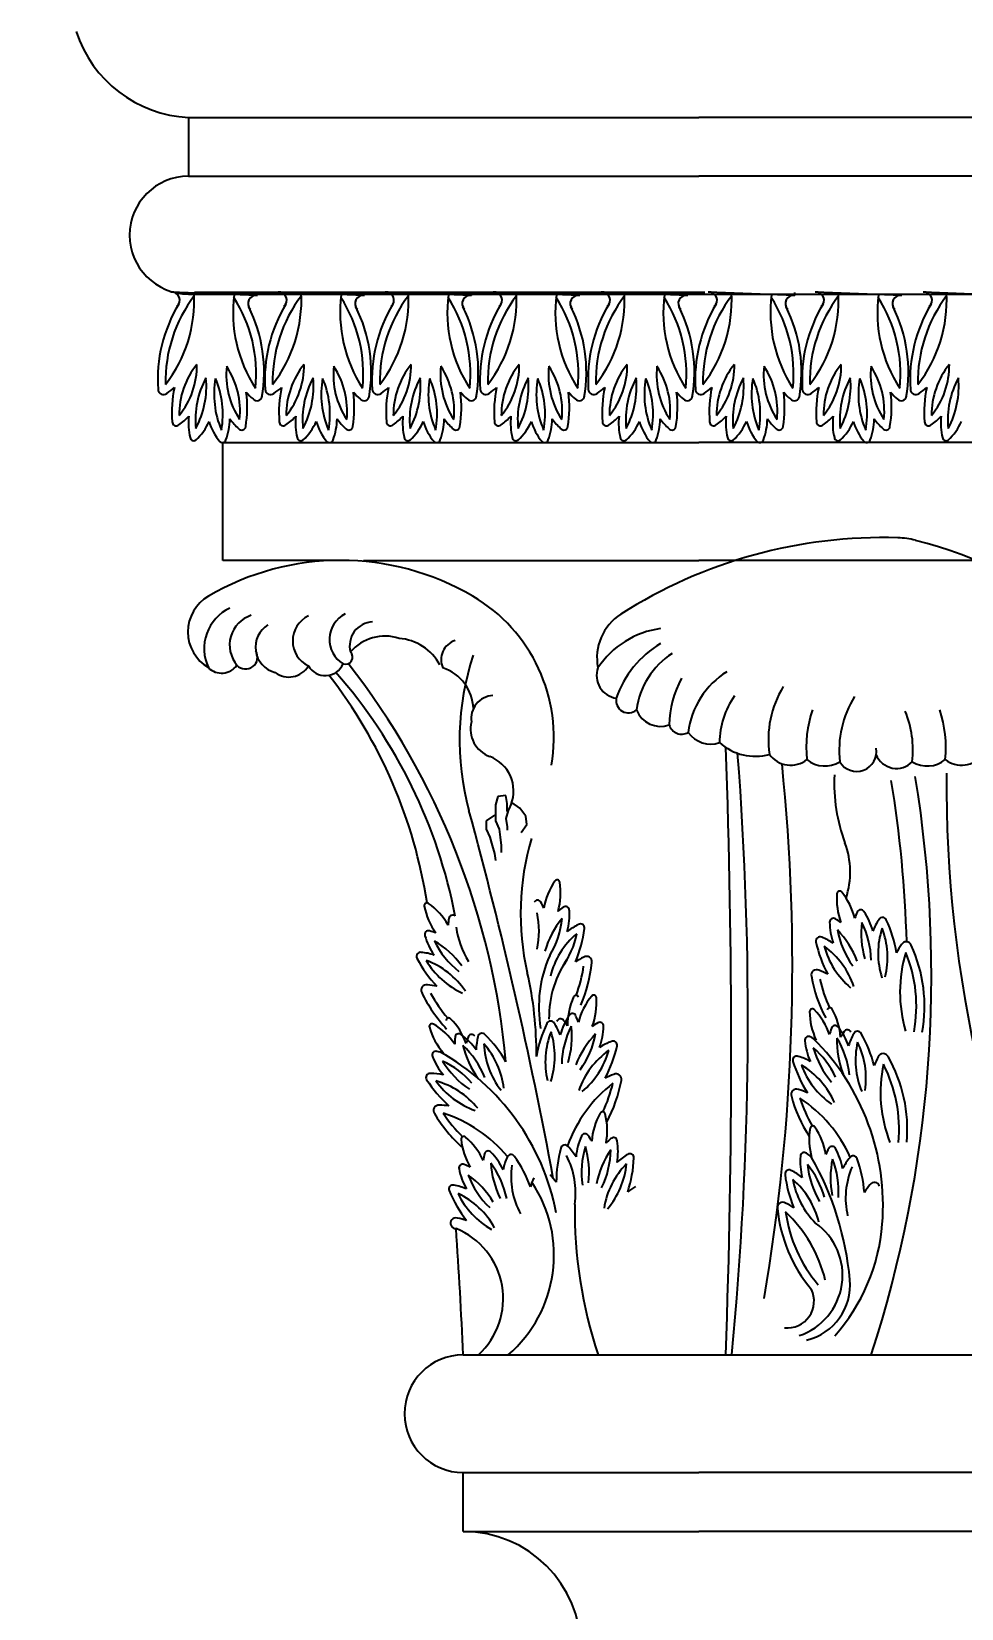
# Model space of a CAD drawing. Header units: millimetres. Extents: x 1155 to 2227, y 540 to 1342.
# Drawn here: x 1189.85 to 1197.76, y 1127.13 to 1140.52 of the extents above; entities that cross this region are included whole.
import ezdxf

# ---------------------------------------------------------------- set-up
doc = ezdxf.new("R2010")
doc.units = ezdxf.units.MM
doc.layers.add('dimension', color=4, linetype='Continuous')
doc.styles.get("Standard").update_dxf_attribs({"font": 'arial.ttf'})
doc.dimstyles.new('25', dxfattribs={"dimscale": 1.5, "dimtxt": 1, "dimasz": 0.5, "dimexe": 0.1875, "dimexo": 1, "dimgap": 0.125, "dimtad": 0, "dimtih": 1, "dimtoh": 1, "dimdec": 4, "dimzin": 4, "dimdsep": 46, "dimlunit": 4, "dimtxsty": 'Standard', "dimblk1": 'CLOSEDBLANK', "dimblk2": 'CLOSEDBLANK', "dimsah": 1, "dimcen": -1, "dimclrd": 256, "dimclre": 256, "dimclrt": 256, "dimadec": 0, "dimazin": 0, "dimtfac": 1, "dimtdec": 4, "dimtofl": 0, "dimtmove": 0, "dimatfit": 3, "dimldrblk": 'CLOSEDBLANK', "dimfxl": 1, "dimtolj": 1, "dimtzin": 4, "dimarcsym": 0})

# ---------------------------------------------------------------- blocks, each defined once
blk = doc.blocks.new('_CLOSEDBLANK')
at = {"color": 0, "linetype": 'ByBlock'}
for p, q in [((-1, 0.167), (0, 0)), ((-1, 0.167), (-1, -0.167)), ((0, 0), (-1, -0.167))]:
    blk.add_line(p, q, dxfattribs=at)
blk = doc.blocks.new('*D364')
at = {"layer": 'Defpoints', "color": 0, "transparency": 16777216}
for p in [(1168.816, 1143.293), (1191.938, 1143.293), (1195.43, 1069.305)]:
    blk.add_point(p, dxfattribs=at)
at = {"layer": 'dimension', "lineweight": -2, "transparency": 16777216}
for p, q in [((1190.438, 1143.293), (1168.535, 1143.293)), ((1168.816, 1142.543), (1168.816, 1109.221)), ((1168.816, 1070.055), (1168.816, 1107.314)), ((1193.93, 1069.305), (1168.535, 1069.305))]:
    blk.add_line(p, q, dxfattribs=at)
at = {"layer": 'dimension', "lineweight": -2, "transparency": 16777216, "xscale": 0.75, "yscale": 0.75, "zscale": 0.75}
for p, rotation in [((1168.816, 1143.293), 90), ((1168.816, 1069.305), 270)]:
    blk.add_blockref('_CLOSEDBLANK', p, dxfattribs=dict(at, rotation=rotation))
at = {"layer": 'dimension', "transparency": 16777216, "insert": (1168.816, 1108.268), "char_height": 1.5, "attachment_point": 5}
blk.add_mtext('\\A1;6\'-2"', dxfattribs=at)
blk = doc.blocks.new('*D365')
at = {"layer": 'Defpoints', "color": 0, "transparency": 16777216}
for p in [(1180.839, 1143.293), (1191.938, 1143.293), (1194.524, 1126.784)]:
    blk.add_point(p, dxfattribs=at)
at = {"layer": 'dimension', "lineweight": -2, "transparency": 16777216}
for p, q in [((1190.438, 1143.293), (1180.558, 1143.293)), ((1180.839, 1142.543), (1180.839, 1134.837)), ((1180.839, 1127.534), (1180.839, 1130.95)), ((1193.024, 1126.784), (1180.558, 1126.784))]:
    blk.add_line(p, q, dxfattribs=at)
at = {"layer": 'dimension', "lineweight": -2, "transparency": 16777216, "xscale": 0.75, "yscale": 0.75, "zscale": 0.75}
for p, rotation in [((1180.839, 1143.293), 90), ((1180.839, 1126.784), 270)]:
    blk.add_blockref('_CLOSEDBLANK', p, dxfattribs=dict(at, rotation=rotation))
at = {"layer": 'dimension', "transparency": 16777216, "insert": (1180.839, 1132.893), "char_height": 1.5, "attachment_point": 5}
blk.add_mtext('\\A1;1\'-4{\\H1.000000x;\\S1/2;}"', dxfattribs=at)
blk = doc.blocks.new('*D368')
at = {"layer": 'Defpoints', "color": 0, "transparency": 16777216}
for p in [(1159.1, 1311.805), (1185.337, 1311.805), (1195.524, 1069.305)]:
    blk.add_point(p, dxfattribs=at)
at = {"layer": 'dimension', "lineweight": -2, "transparency": 16777216}
for p, q in [((1183.837, 1311.805), (1158.819, 1311.805)), ((1159.1, 1311.055), (1159.1, 1305.081)), ((1159.1, 1070.055), (1159.1, 1301.169)), ((1194.024, 1069.305), (1158.819, 1069.305))]:
    blk.add_line(p, q, dxfattribs=at)
at = {"layer": 'dimension', "lineweight": -2, "transparency": 16777216, "xscale": 0.75, "yscale": 0.75, "zscale": 0.75}
for p, rotation in [((1159.1, 1311.805), 90), ((1159.1, 1069.305), 270)]:
    blk.add_blockref('_CLOSEDBLANK', p, dxfattribs=dict(at, rotation=rotation))
at = {"layer": 'dimension', "transparency": 16777216, "insert": (1159.1, 1303.125), "char_height": 1.5, "attachment_point": 5}
blk.add_mtext('\\A1;20\'-2{\\H1.000000x;\\S1/2;}"', dxfattribs=at)

msp = doc.modelspace()

# ---------------------------------------------------------------- linework, layer by layer
at = {"color": 0}
for p, q in [((1191.18811, 1139.79286), (1195.524, 1139.79286)), ((1191.18811, 1139.79286), (1191.18811, 1139.29286)), ((1286.8599, 1139.79286), (1195.524, 1139.79286)), ((1191.18811, 1139.29286), (1195.524, 1139.29286)), ((1286.8599, 1139.29286), (1195.524, 1139.29286)), ((1191.77447, 1138.27929), (1191.03913, 1138.30854)), ((1195.57553, 1138.30549), (1191.23964, 1138.30549)), ((1192.68462, 1138.27929), (1191.94928, 1138.30854)), ((1193.59477, 1138.27929), (1192.85943, 1138.30854)), ((1193.59477, 1138.27929), (1193.59477, 1138.30549)), ((1194.51263, 1138.27929), (1193.7773, 1138.30854)), ((1195.43091, 1138.27929), (1194.69557, 1138.30854)), ((1196.34106, 1138.27929), (1195.60572, 1138.30854)), ((1196.34106, 1138.27929), (1196.34106, 1138.30549)), ((1197.24947, 1138.27929), (1196.51413, 1138.30854)), ((1198.16774, 1138.27929), (1197.43241, 1138.30854)), ((1191.18811, 1138.29286), (1286.8599, 1138.29286)), ((1191.48129, 1136.03106), (1191.48129, 1137.03106)), ((1191.48129, 1137.03106), (1195.524, 1137.03106)), ((1286.56671, 1137.03106), (1195.524, 1137.03106)), ((1192.48129, 1136.03106), (1191.48129, 1136.03106)), ((1192.67466, 1136.03106), (1195.524, 1136.03106)), ((1285.37335, 1136.03106), (1195.524, 1136.03106)), ((1193.8172, 1134.02535), (1193.79744, 1133.95624)), ((1193.88635, 1134.03523), (1193.8172, 1134.02535)), ((1193.89624, 1133.96612), (1193.88635, 1134.03523)), ((1193.79744, 1133.95624), (1193.79745, 1133.81801)), ((1193.90612, 1133.90688), (1193.88637, 1133.83777)), ((1193.89624, 1133.897), (1193.89624, 1133.96612)), ((1193.93576, 1133.97599), (1193.90612, 1133.90688)), ((1194.00492, 1133.92663), (1193.93576, 1133.97599)), ((1194.05432, 1133.85752), (1194.00492, 1133.92663)), ((1193.78757, 1133.86738), (1193.71842, 1133.81801)), ((1193.71842, 1133.81801), (1193.71842, 1133.7489)), ((1193.71842, 1133.7489), (1193.74806, 1133.67979)), ((1193.79745, 1133.81801), (1193.8271, 1133.74891)), ((1193.8271, 1133.74891), (1193.83698, 1133.6798)), ((1193.88637, 1133.83777), (1193.89625, 1133.76866)), ((1193.89625, 1133.76866), (1193.89625, 1133.73904)), ((1194.01481, 1133.7193), (1194.0642, 1133.78841)), ((1194.0642, 1133.78841), (1194.05432, 1133.85752)), ((1193.74806, 1133.67979), (1193.76783, 1133.61068)), ((1193.76783, 1133.61068), (1193.78759, 1133.54157)), ((1193.83698, 1133.6798), (1193.84686, 1133.61069)), ((1193.84686, 1133.61069), (1193.84687, 1133.55145)), ((1193.78759, 1133.54157), (1193.79747, 1133.48233)), ((1193.524, 1129.28421), (1284.524, 1129.28421)), ((1193.524, 1127.78421), (1193.524, 1128.28421)), ((1193.524, 1128.28421), (1195.524, 1128.28421)), ((1284.524, 1128.28421), (1195.524, 1128.28421)), ((1193.524, 1127.78421), (1195.524, 1127.78421)), ((1284.524, 1127.78421), (1195.524, 1127.78421))]:
    msp.add_line(p, q, dxfattribs=at)
for centre, radius, start, end in [((1191.23892, 1140.84817), 1.05653, 197.98386, 267.243494), ((1191.18811, 1138.79286), 0.5, 90, 270), ((1190.06467, 1138.24108), 1.17348, 322.338153, 2.911539), ((1191.04697, 1138.24135), 0.06764, 308.808269, 96.651525), ((1190.97482, 1138.24108), 1.17348, 322.338153, 2.911539), ((1191.95712, 1138.24135), 0.06764, 308.808269, 96.651525), ((1191.88496, 1138.24108), 1.17348, 322.338153, 2.911539), ((1192.86727, 1138.24135), 0.06764, 308.808269, 96.651525), ((1192.80283, 1138.24108), 1.17348, 322.338153, 2.911539), ((1193.78513, 1138.24135), 0.06764, 308.808269, 96.651525), ((1193.7211, 1138.24108), 1.17348, 322.338153, 2.911539), ((1194.7034, 1138.24135), 0.06764, 308.808269, 96.651525), ((1194.63125, 1138.24108), 1.17348, 322.338153, 2.911539), ((1195.61355, 1138.24135), 0.06764, 308.808269, 96.651525), ((1195.53966, 1138.24108), 1.17348, 322.338153, 2.911539), ((1196.52197, 1138.24135), 0.06764, 308.808269, 96.651525), ((1196.45794, 1138.24108), 1.17348, 322.338153, 2.911539), ((1197.44024, 1138.24135), 0.06764, 308.808269, 96.651525), ((1192.17301, 1137.56469), 1.24608, 148.953694, 183.710827), ((1192.19554, 1137.55158), 1.20222, 142.828625, 181.310575), ((1192.74051, 1138.13466), 1.17348, 172.533501, 213.106886), ((1190.56161, 1137.61656), 1.20222, 354.134464, 32.616414), ((1191.76133, 1138.21294), 0.06764, 78.793514, 226.636771), ((1190.58511, 1137.62784), 1.24608, 350.212577, 26.491345), ((1193.08316, 1137.56469), 1.24608, 148.953694, 183.710827), ((1193.10568, 1137.55158), 1.20222, 142.828625, 181.310575), ((1193.65065, 1138.13466), 1.17348, 172.533501, 213.106886), ((1191.47176, 1137.61656), 1.20222, 354.134464, 32.616414), ((1192.67148, 1138.21294), 0.06764, 78.793514, 226.636771), ((1191.49526, 1137.62784), 1.24608, 350.212577, 26.491345), ((1193.9933, 1137.56469), 1.24608, 148.953694, 183.710827), ((1194.01583, 1137.55158), 1.20222, 142.828625, 181.310575), ((1194.5608, 1138.13466), 1.17348, 172.533501, 213.106886), ((1192.38191, 1137.61656), 1.20222, 354.134464, 32.616414), ((1193.58162, 1138.21294), 0.06764, 78.793514, 226.636771), ((1192.40541, 1137.62784), 1.24608, 350.212577, 26.491345), ((1194.91117, 1137.56469), 1.24608, 148.953694, 183.710827), ((1194.9337, 1137.55158), 1.20222, 142.828625, 181.310575), ((1195.47867, 1138.13466), 1.17348, 172.533501, 213.106886), ((1193.29977, 1137.61656), 1.20222, 354.134464, 32.616414), ((1194.49949, 1138.21294), 0.06764, 78.793514, 226.636771), ((1193.32327, 1137.62784), 1.24608, 350.212577, 26.491345), ((1195.82944, 1137.56469), 1.24608, 148.953694, 183.710827), ((1195.85197, 1137.55158), 1.20222, 142.828625, 181.310575), ((1196.39694, 1138.13466), 1.17348, 172.533501, 213.106886), ((1194.21805, 1137.61656), 1.20222, 354.134464, 32.616414), ((1195.41776, 1138.21294), 0.06764, 78.793514, 226.636771), ((1194.24154, 1137.62784), 1.24608, 350.212577, 26.491345), ((1196.73959, 1137.56469), 1.24608, 148.953694, 183.710827), ((1196.76212, 1137.55158), 1.20222, 142.828625, 181.310575), ((1197.30709, 1138.13466), 1.17348, 172.533501, 213.106886), ((1195.12819, 1137.61656), 1.20222, 354.134464, 32.616414), ((1196.32791, 1138.21294), 0.06764, 78.793514, 226.636771), ((1195.15169, 1137.62784), 1.24608, 350.212577, 26.491345), ((1197.648, 1137.56469), 1.24608, 148.953694, 183.710827), ((1197.67053, 1137.55158), 1.20222, 142.828625, 181.310575), ((1198.2155, 1138.13466), 1.17348, 172.533501, 213.106886), ((1196.03661, 1137.61656), 1.20222, 354.134464, 32.616414), ((1197.23632, 1138.21294), 0.06764, 78.793514, 226.636771), ((1196.06011, 1137.62784), 1.24608, 350.212577, 26.491345), ((1198.56628, 1137.56469), 1.24608, 148.953694, 183.710827), ((1198.58881, 1137.55158), 1.20222, 142.828625, 181.310575), ((1191.79764, 1137.26398), 0.68897, 141.194716, 180.264169), ((1190.58749, 1137.68707), 0.67331, 320.721264, 0.73762), ((1192.19649, 1137.60614), 0.6872, 173.917899, 213.454547), ((1190.92618, 1137.2968), 0.70041, 354.305939, 33.066507), ((1192.70779, 1137.26398), 0.68897, 141.194716, 180.264169), ((1191.49763, 1137.68707), 0.67331, 320.721264, 0.73762), ((1193.10664, 1137.60614), 0.6872, 173.917899, 213.454547), ((1191.83633, 1137.2968), 0.70041, 354.305939, 33.066507), ((1192.40778, 1137.68707), 0.67331, 320.721264, 0.73762), ((1193.61793, 1137.26398), 0.68897, 141.194716, 180.264169), ((1194.01678, 1137.60614), 0.6872, 173.917899, 213.454547), ((1192.74648, 1137.2968), 0.70041, 354.305939, 33.066507), ((1194.5358, 1137.26398), 0.68897, 141.194716, 180.264169), ((1193.32565, 1137.68707), 0.67331, 320.721264, 0.73762), ((1194.93465, 1137.60614), 0.6872, 173.917899, 213.454547), ((1193.66434, 1137.2968), 0.70041, 354.305939, 33.066507), ((1194.24392, 1137.68707), 0.67331, 320.721264, 0.73762), ((1195.45407, 1137.26398), 0.68897, 141.194716, 180.264169), ((1195.85292, 1137.60614), 0.6872, 173.917899, 213.454547), ((1194.58262, 1137.2968), 0.70041, 354.305939, 33.066507), ((1196.36422, 1137.26398), 0.68897, 141.194716, 180.264169), ((1195.15407, 1137.68707), 0.67331, 320.721264, 0.73762), ((1196.76307, 1137.60614), 0.6872, 173.917899, 213.454547), ((1195.49277, 1137.2968), 0.70041, 354.305939, 33.066507), ((1196.06248, 1137.68707), 0.67331, 320.721264, 0.73762), ((1197.27263, 1137.26398), 0.68897, 141.194716, 180.264169), ((1197.67148, 1137.60614), 0.6872, 173.917899, 213.454547), ((1196.40118, 1137.2968), 0.70041, 354.305939, 33.066507), ((1198.19091, 1137.26398), 0.68897, 141.194716, 180.264169), ((1196.98076, 1137.68707), 0.67331, 320.721264, 0.73762), ((1190.62801, 1137.99913), 0.66642, 304.40951, 311.393385), ((1192.09862, 1137.28681), 1.05163, 168.349147, 184.310128), ((1191.99461, 1137.22481), 0.74727, 151.615017, 185.582713), ((1190.58497, 1137.50907), 0.75554, 331.806464, 5.391265), ((1192.17794, 1137.44116), 0.77193, 169.883681, 203.126708), ((1190.72839, 1137.27588), 0.7524, 349.439058, 23.57133), ((1191.53816, 1137.99913), 0.66642, 304.40951, 311.393385), ((1193.00877, 1137.28681), 1.05163, 168.349147, 184.310128), ((1192.90476, 1137.22481), 0.74727, 151.615017, 185.582713), ((1191.49512, 1137.50907), 0.75554, 331.806464, 5.391265), ((1193.08809, 1137.44116), 0.77193, 169.883681, 203.126708), ((1191.63854, 1137.27588), 0.7524, 349.439058, 23.57133), ((1192.4483, 1137.99913), 0.66642, 304.40951, 311.393385), ((1193.91892, 1137.28681), 1.05163, 168.349147, 184.310128), ((1193.8149, 1137.22481), 0.74727, 151.615017, 185.582713), ((1192.40527, 1137.50907), 0.75554, 331.806464, 5.391265), ((1193.99824, 1137.44116), 0.77193, 169.883681, 203.126708), ((1192.54869, 1137.27588), 0.7524, 349.439058, 23.57133), ((1193.36617, 1137.99913), 0.66642, 304.40951, 311.393385), ((1194.83678, 1137.28681), 1.05163, 168.349147, 184.310128), ((1194.73277, 1137.22481), 0.74727, 151.615017, 185.582713), ((1193.32313, 1137.50907), 0.75554, 331.806464, 5.391265), ((1194.9161, 1137.44116), 0.77193, 169.883681, 203.126708), ((1193.46655, 1137.27588), 0.7524, 349.439058, 23.57133), ((1194.28444, 1137.99913), 0.66642, 304.40951, 311.393385), ((1195.75506, 1137.28681), 1.05163, 168.349147, 184.310128), ((1195.65104, 1137.22481), 0.74727, 151.615017, 185.582713), ((1194.24141, 1137.50907), 0.75554, 331.806464, 5.391265), ((1195.83438, 1137.44116), 0.77193, 169.883681, 203.126708), ((1194.38483, 1137.27588), 0.7524, 349.439058, 23.57133), ((1195.19459, 1137.99913), 0.66642, 304.40951, 311.393385), ((1196.66521, 1137.28681), 1.05163, 168.349147, 184.310128), ((1196.56119, 1137.22481), 0.74727, 151.615017, 185.582713), ((1195.15156, 1137.50907), 0.75554, 331.806464, 5.391265), ((1196.74453, 1137.44116), 0.77193, 169.883681, 203.126708), ((1195.29498, 1137.27588), 0.7524, 349.439058, 23.57133), ((1196.103, 1137.99913), 0.66642, 304.40951, 311.393385), ((1197.57362, 1137.28681), 1.05163, 168.349147, 184.310128), ((1197.4696, 1137.22481), 0.74727, 151.615017, 185.582713), ((1196.05997, 1137.50907), 0.75554, 331.806464, 5.391265), ((1197.65294, 1137.44116), 0.77193, 169.883681, 203.126708), ((1196.20339, 1137.27588), 0.7524, 349.439058, 23.57133), ((1197.02128, 1137.99913), 0.66642, 304.40951, 311.393385), ((1198.49189, 1137.28681), 1.05163, 168.349147, 184.310128), ((1198.38788, 1137.22481), 0.74727, 151.615017, 185.582713), ((1196.97825, 1137.50907), 0.75554, 331.806464, 5.391265), ((1190.97516, 1137.48416), 0.04562, 180.140306, 310.20326), ((1190.63348, 1137.3319), 1.05396, 351.004558, 6.94786), ((1192.18147, 1137.89797), 0.66642, 221.155078, 228.138953), ((1191.77046, 1137.43237), 0.04562, 222.345203, 352.408157), ((1191.88531, 1137.48416), 0.04562, 180.140306, 310.20326), ((1191.54363, 1137.3319), 1.05396, 351.004558, 6.94786), ((1193.09162, 1137.89797), 0.66642, 221.155078, 228.138953), ((1192.68061, 1137.43237), 0.04562, 222.345203, 352.408157), ((1192.79546, 1137.48416), 0.04562, 180.140306, 310.20326), ((1192.45378, 1137.3319), 1.05396, 351.004558, 6.94786), ((1194.00177, 1137.89797), 0.66642, 221.155078, 228.138953), ((1193.59076, 1137.43237), 0.04562, 222.345203, 352.408157), ((1193.71332, 1137.48416), 0.04562, 180.140306, 310.20326), ((1193.37164, 1137.3319), 1.05396, 351.004558, 6.94786), ((1194.91963, 1137.89797), 0.66642, 221.155078, 228.138953), ((1194.50862, 1137.43237), 0.04562, 222.345203, 352.408157), ((1194.63159, 1137.48416), 0.04562, 180.140306, 310.20326), ((1194.28992, 1137.3319), 1.05396, 351.004558, 6.94786), ((1195.8379, 1137.89797), 0.66642, 221.155078, 228.138953), ((1195.4269, 1137.43237), 0.04562, 222.345203, 352.408157), ((1195.54174, 1137.48416), 0.04562, 180.140306, 310.20326), ((1195.20006, 1137.3319), 1.05396, 351.004558, 6.94786), ((1196.74805, 1137.89797), 0.66642, 221.155078, 228.138953), ((1196.33705, 1137.43237), 0.04562, 222.345203, 352.408157), ((1196.45016, 1137.48416), 0.04562, 180.140306, 310.20326), ((1196.10848, 1137.3319), 1.05396, 351.004558, 6.94786), ((1197.65646, 1137.89797), 0.66642, 221.155078, 228.138953), ((1197.24546, 1137.43237), 0.04562, 222.345203, 352.408157), ((1197.36843, 1137.48416), 0.04562, 180.140306, 310.20326), ((1190.82382, 1137.59409), 0.49982, 304.40951, 317.19656), ((1191.7241, 1137.19603), 0.53677, 173.749497, 193.236408), ((1191.00451, 1137.24289), 0.53677, 339.312055, 358.798967), ((1191.94882, 1137.52083), 0.49982, 215.351903, 228.138953), ((1191.73397, 1137.59409), 0.49982, 304.40951, 317.19656), ((1192.63425, 1137.19603), 0.53677, 173.749497, 193.236408), ((1191.91466, 1137.24289), 0.53677, 339.312055, 358.798967), ((1192.85897, 1137.52083), 0.49982, 215.351903, 228.138953), ((1192.64411, 1137.59409), 0.49982, 304.40951, 317.19656), ((1193.5444, 1137.19603), 0.53677, 173.749497, 193.236408), ((1192.82481, 1137.24289), 0.53677, 339.312055, 358.798967), ((1193.76911, 1137.52083), 0.49982, 215.351903, 228.138953), ((1193.56198, 1137.59409), 0.49982, 304.40951, 317.19656), ((1194.46226, 1137.19603), 0.53677, 173.749497, 193.236408), ((1193.74267, 1137.24289), 0.53677, 339.312055, 358.798967), ((1194.68698, 1137.52083), 0.49982, 215.351903, 228.138953), ((1194.48025, 1137.59409), 0.49982, 304.40951, 317.19656), ((1195.38054, 1137.19603), 0.53677, 173.749497, 193.236408), ((1194.66094, 1137.24289), 0.53677, 339.312055, 358.798967), ((1195.60525, 1137.52083), 0.49982, 215.351903, 228.138953), ((1195.3904, 1137.59409), 0.49982, 304.40951, 317.19656), ((1196.29069, 1137.19603), 0.53677, 173.749497, 193.236408), ((1195.57109, 1137.24289), 0.53677, 339.312055, 358.798967), ((1196.5154, 1137.52083), 0.49982, 215.351903, 228.138953), ((1196.29881, 1137.59409), 0.49982, 304.40951, 317.19656), ((1197.1991, 1137.19603), 0.53677, 173.749497, 193.236408), ((1196.47951, 1137.24289), 0.53677, 339.312055, 358.798967), ((1197.42381, 1137.52083), 0.49982, 215.351903, 228.138953), ((1197.21709, 1137.59409), 0.49982, 304.40951, 317.19656), ((1198.11738, 1137.19603), 0.53677, 173.749497, 193.236408), ((1191.08418, 1137.20786), 0.03421, 180.140306, 310.20326), ((1190.94305, 1137.39177), 0.45817, 312.270287, 336.652142), ((1191.80435, 1137.33568), 0.45817, 195.896322, 220.278176), ((1191.64056, 1137.17163), 0.03421, 222.345203, 352.408157), ((1191.99433, 1137.20786), 0.03421, 180.140306, 310.20326), ((1191.8532, 1137.39177), 0.45817, 312.270287, 336.652142), ((1192.7145, 1137.33568), 0.45817, 195.896322, 220.278176), ((1192.55071, 1137.17163), 0.03421, 222.345203, 352.408157), ((1192.90448, 1137.20786), 0.03421, 180.140306, 310.20326), ((1192.76335, 1137.39177), 0.45817, 312.270287, 336.652142), ((1193.62465, 1137.33568), 0.45817, 195.896322, 220.278176), ((1193.46086, 1137.17163), 0.03421, 222.345203, 352.408157), ((1193.82234, 1137.20786), 0.03421, 180.140306, 310.20326), ((1193.68121, 1137.39177), 0.45817, 312.270287, 336.652142), ((1194.54251, 1137.33568), 0.45817, 195.896322, 220.278176), ((1194.37872, 1137.17163), 0.03421, 222.345203, 352.408157), ((1194.74062, 1137.20786), 0.03421, 180.140306, 310.20326), ((1194.59949, 1137.39177), 0.45817, 312.270287, 336.652142), ((1195.46078, 1137.33568), 0.45817, 195.896322, 220.278176), ((1195.297, 1137.17163), 0.03421, 222.345203, 352.408157), ((1195.65077, 1137.20786), 0.03421, 180.140306, 310.20326), ((1195.50964, 1137.39177), 0.45817, 312.270287, 336.652142), ((1196.37093, 1137.33568), 0.45817, 195.896322, 220.278176), ((1196.20715, 1137.17163), 0.03421, 222.345203, 352.408157), ((1196.55918, 1137.20786), 0.03421, 180.140306, 310.20326), ((1196.41805, 1137.39177), 0.45817, 312.270287, 336.652142), ((1197.27934, 1137.33568), 0.45817, 195.896322, 220.278176), ((1197.11556, 1137.17163), 0.03421, 222.345203, 352.408157), ((1197.47745, 1137.20786), 0.03421, 180.140306, 310.20326), ((1197.33633, 1137.39177), 0.45817, 312.270287, 336.652142), ((1191.23259, 1137.07795), 0.03136, 188.85075, 318.913704), ((1191.47656, 1137.06206), 0.03136, 213.63476, 343.697714), ((1192.14273, 1137.07795), 0.03136, 188.85075, 318.913704), ((1192.38671, 1137.06206), 0.03136, 213.63476, 343.697714), ((1193.05288, 1137.07795), 0.03136, 188.85075, 318.913704), ((1193.29686, 1137.06206), 0.03136, 213.63476, 343.697714), ((1193.97075, 1137.07795), 0.03136, 188.85075, 318.913704), ((1194.21472, 1137.06206), 0.03136, 213.63476, 343.697714), ((1194.88902, 1137.07795), 0.03136, 188.85075, 318.913704), ((1195.133, 1137.06206), 0.03136, 213.63476, 343.697714), ((1195.79917, 1137.07795), 0.03136, 188.85075, 318.913704), ((1196.04315, 1137.06206), 0.03136, 213.63476, 343.697714), ((1196.70758, 1137.07795), 0.03136, 188.85075, 318.913704), ((1196.95156, 1137.06206), 0.03136, 213.63476, 343.697714), ((1197.62586, 1137.07795), 0.03136, 188.85075, 318.913704), ((1197.09168, 1132.07889), 4.1453, 88.28086, 122.523708), ((1197.19461, 1135.50837), 0.71429, 76.120397, 88.28086), ((1196.52673, 1132.80008), 3.50253, 330.719408, 76.143498), ((1192.48129, 1133.80469), 2.22637, 59.696767, 120.310703), ((1191.53506, 1135.42328), 0.35148, 120.310703, 239.696767), ((1191.70149, 1135.28169), 0.37999, 115.173623, 205.211776), ((1192.90354, 1134.52719), 1.38954, 350.196804, 59.696767), ((1191.80452, 1135.31156), 0.26643, 108.030409, 220.066052), ((1192.30944, 1135.34667), 0.23525, 115.750064, 244.257405), ((1192.6305, 1135.35907), 0.24389, 117.258147, 238.071592), ((1192.76296, 1135.30413), 0.20541, 93.034866, 194.428517), ((1195.09952, 1135.2031), 0.43999, 122.523708, 191.154797), ((1191.97926, 1135.29448), 0.22193, 121.359912, 255.720316), ((1192.85699, 1135.0017), 0.38594, 71.802527, 139.382368), ((1192.94587, 1134.94066), 0.42885, 28.226531, 85.768022), ((1193.50842, 1135.1868), 0.17319, 108.479842, 203.57436), ((1195.30489, 1134.69364), 0.76543, 97.857888, 146.331581), ((1191.67387, 1135.20911), 0.10065, 223.305021, 31.386904), ((1192.52162, 1135.20943), 0.06077, 250.684533, 45.735568), ((1195.76777, 1134.50622), 2.27626, 161.55362, 195.269459), ((1195.64332, 1134.58119), 0.86593, 120.776575, 161.192055), ((1195.66358, 1134.67312), 0.67467, 122.725578, 172.478879), ((1191.47059, 1135.23287), 0.15975, 225.040038, 324.488483), ((1192.04141, 1135.23211), 0.19231, 232.566753, 329.588559), ((1192.35009, 1135.21641), 0.16452, 209.75277, 336.983098), ((1187.4653, 1131.18464), 6.44792, 5.234204, 37.996087), ((1193.23498, 1134.76102), 0.37452, 1.618547, 72.165356), ((1194.85041, 1135.05247), 0.19396, 160.259437, 262.061879), ((1196.1418, 1134.48201), 0.71238, 122.052832, 172.874457), ((1189.08598, 1132.48818), 4.17782, 8.726433, 37.908757), ((1189.16897, 1132.19152), 4.36297, 10.79511, 41.432443), ((1196.18236, 1134.60717), 0.90971, 152.289906, 178.33493), ((1196.98038, 1134.5085), 0.86437, 148.583109, 188.315462), ((1193.78819, 1134.68653), 0.19804, 94.172112, 187.943057), ((1194.92651, 1134.84088), 0.10471, 169.277846, 310.640489), ((1196.38859, 1134.48038), 0.6874, 144.461219, 179.785876), ((1197.58247, 1134.41736), 0.86472, 148.081451, 186.421424), ((1195.20001, 1134.84152), 0.22037, 201.313065, 289.35148), ((1197.40607, 1134.44545), 0.9682, 161.005094, 186.310783), ((1196.47981, 1134.41743), 0.86472, 353.571106, 22.555404), ((1196.65622, 1134.4455), 0.9682, 353.681748, 18.987436), ((1193.83549, 1134.59985), 0.25057, 166.307631, 249.525876), ((1195.37872, 1134.66534), 0.11034, 196.715073, 300.620151), ((1195.62717, 1134.70669), 0.23567, 215.337824, 288.306567), ((1196.00423, 1134.82141), 0.4543, 228.162006, 285.428804), ((1123.64378, 1131.87511), 72.15709, 357.9425114, 2.0382012), ((1196.86706, 1134.40534), 0.16695, 210.482511, 10.639893), ((1193.63854, 1134.07233), 0.31251, 338.661058, 69.525876), ((1166.36799, 1132.12543), 29.57412, 354.491109, 4.396039), ((1179.55931, 1132.58809), 16.76067, 350.293361, 5.876246), ((1196.30587, 1134.51505), 0.22358, 216.044479, 308.069224), ((1196.59631, 1134.52531), 0.24079, 230.680474, 301.795727), ((1197.20484, 1134.452), 0.18785, 202.380377, 315.616994), ((1197.46599, 1134.52525), 0.24079, 238.196804, 309.312056), ((1197.75643, 1134.51495), 0.22358, 231.923306, 323.948051), ((1198.1251, 1134.13807), 1.44966, 177.177641, 200.437833), ((1187.07081, 1132.51031), 10.43086, 341.985157, 9.299096), ((1187.07081, 1132.51031), 10.22434, 1.573494, 9.299096), ((1208.5227, 1134.15194), 10.89432, 179.62833, 206.538839), ((1155.97117, 1123.6419), 38.97665, 10.554716, 15.269459), ((1196.23186, 1133.03114), 2.22147, 163.327057, 192.982743), ((1196.10138, 1133.38393), 0.71002, 341.885623, 20.437833), ((1194.7669, 1132.98628), 0.56533, 145.313162, 170.773094), ((1194.32057, 1133.2947), 0.02281, 77.091743, 144.326988), ((1194.32077, 1133.29466), 0.02281, 10.355863, 77.591109), ((1193.78542, 1133.20672), 0.56533, 343.909757, 9.369689), ((1196.72134, 1133.19957), 0.02281, 106.992422, 174.227667), ((1196.72153, 1133.19963), 0.02281, 40.256542, 107.491788), ((1196.30127, 1132.85652), 0.56533, 13.810436, 39.270368), ((1193.21486, 1133.09911), 0.02281, 122.464012, 189.699258), ((1193.7479, 1133.20009), 0.56533, 190.685432, 216.145364), ((1193.21503, 1133.09922), 0.02281, 55.728133, 122.963378), ((1192.90153, 1132.65644), 0.56533, 29.282027, 54.741959), ((1194.15482, 1133.11409), 0.03136, 24.701954, 154.764908), ((1193.78852, 1132.89469), 0.45817, 23.437704, 30.495704), ((1194.63066, 1132.70555), 0.45817, 124.187148, 131.245147), ((1194.39337, 1133.06051), 0.03136, 359.917944, 129.980898), ((1197.262, 1133.15469), 0.56533, 175.213842, 200.673773), ((1193.85199, 1132.90591), 0.45817, 169.559417, 176.617417), ((1193.43267, 1132.9864), 0.03136, 45.290214, 175.353167), ((1193.4119, 1132.88316), 0.75554, 348.148878, 11.809193), ((1194.95933, 1132.49897), 0.77193, 140.48895, 163.895863), ((1193.61527, 1133.06643), 0.7524, 328.751938, 354.176599), ((1193.88948, 1133.02019), 0.53677, 344.816691, 4.303602), ((1194.5198, 1132.90914), 0.03421, 351.2075, 121.270454), ((1196.66768, 1132.96037), 0.03136, 54.602633, 184.665587), ((1197.17318, 1132.96044), 0.53677, 180.279928, 199.76684), ((1196.45951, 1132.58758), 0.45817, 53.338383, 60.396383), ((1197.28384, 1132.84341), 0.45817, 154.087827, 161.145826), ((1196.90119, 1133.03284), 0.03136, 29.818623, 159.881577), ((1197.66019, 1132.86201), 0.75554, 172.774338, 196.434653), ((1196.24218, 1132.62302), 0.74727, 1.038559, 26.550586), ((1196.48447, 1132.74669), 0.53677, 14.71737, 34.204281), ((1197.46758, 1132.69716), 0.49982, 145.377383, 158.164433), ((1197.08625, 1132.96464), 0.03421, 21.108179, 151.171133), ((1196.16724, 1132.52791), 1.05163, 9.31702, 25.278002), ((1193.22695, 1132.85427), 0.03136, 70.074223, 200.137177), ((1193.71412, 1132.98918), 0.53677, 195.751519, 215.23843), ((1193.12578, 1132.43945), 0.45817, 68.809974, 75.867973), ((1194.20974, 1133.02423), 0.75554, 188.245928, 211.906243), ((1194.93059, 1132.33546), 0.6872, 130.16111, 166.10759), ((1193.79913, 1132.99057), 0.70041, 323.623516, 349.309718), ((1194.71704, 1132.48717), 0.49982, 115.476704, 128.263754), ((1193.50841, 1133.03945), 1.05396, 336.667797, 352.611099), ((1196.55375, 1132.79937), 0.03421, 63.313076, 193.37603), ((1196.39087, 1132.36299), 0.49982, 56.319776, 69.106826), ((1196.1484, 1132.35539), 0.77193, 20.687667, 44.094581), ((1197.44282, 1133.02845), 0.7524, 190.406932, 215.831593), ((1197.72154, 1132.6949), 0.67331, 161.689137, 198.007615), ((1196.44012, 1132.65693), 0.68897, 346.264303, 21.232042), ((1193.1601, 1132.66871), 0.03421, 78.784667, 208.847621), ((1193.11953, 1132.20469), 0.49982, 71.791367, 84.578417), ((1193.95584, 1133.12665), 0.7524, 205.878522, 231.303183), ((1192.88788, 1132.13269), 0.77193, 36.159258, 59.566171), ((1195.24778, 1132.23731), 1.08222, 156.078727, 189.624632), ((1197.55149, 1133.01009), 1.05396, 191.972431, 207.915733), ((1197.26561, 1132.93813), 0.70041, 195.273813, 229.952415), ((1196.19012, 1132.1947), 0.6872, 18.475941, 54.422421), ((1197.79537, 1132.38901), 0.66642, 145.377383, 152.361258), ((1198.40798, 1132.36467), 1.17348, 163.306027, 196.381033), ((1197.28692, 1132.74565), 0.04562, 21.108179, 151.171133), ((1196.17149, 1132.24599), 1.20222, 349.577502, 22.278449), ((1196.19722, 1132.24181), 1.24608, 349.921567, 24.6787), ((1194.06548, 1133.13795), 1.05396, 207.444022, 223.387324), ((1193.80915, 1132.99234), 0.70041, 210.745403, 245.424005), ((1192.97095, 1131.98895), 0.6872, 33.947531, 69.894011), ((1195.14508, 1132.14288), 0.89355, 144.526697, 180.507175), ((1194.83386, 1132.05972), 0.66642, 115.476704, 122.460579), ((1193.35174, 1132.75875), 1.20715, 339.506584, 351.761701), ((1193.37217, 1132.74134), 1.25016, 336.990377, 354.217189), ((1194.57088, 1132.62235), 0.04562, 351.2075, 121.270454), ((1196.52575, 1132.50942), 0.04562, 63.313076, 193.37603), ((1196.30858, 1131.92757), 0.66642, 62.122951, 69.106826), ((1193.21047, 1132.3818), 0.04562, 78.784667, 208.847621), ((1193.15637, 1131.7631), 0.66642, 77.594542, 84.578417), ((1191.10186, 1131.84841), 3.04311, 359.438166, 12.982743), ((1197.71112, 1132.72382), 1.25016, 190.366342, 207.593153), ((1197.73009, 1132.74281), 1.20715, 192.82183, 205.076946), ((1194.29569, 1132.90464), 1.25016, 205.837933, 223.064744), ((1194.3089, 1132.928), 1.20715, 208.29342, 220.548537), ((1194.97503, 1132.08709), 0.56533, 155.313162, 180.773094), ((1194.48193, 1132.31333), 0.02281, 87.091743, 154.326988), ((1194.48213, 1132.31332), 0.02281, 20.355863, 87.591109), ((1195.04966, 1131.97036), 0.56533, 140.313162, 165.773094), ((1194.63192, 1132.31651), 0.02281, 72.091743, 139.326988), ((1194.09113, 1132.27551), 0.56533, 338.909757, 4.369689), ((1194.63211, 1132.31645), 0.02281, 5.355863, 72.591109), ((1193.39981, 1132.12194), 0.02281, 112.464012, 179.699258), ((1193.4, 1132.12202), 0.02281, 45.728133, 112.963378), ((1193.01437, 1131.7404), 0.56533, 19.282027, 44.741959), ((1194.35005, 1132.10668), 0.03136, 34.701954, 164.764908), ((1194.86568, 1131.86187), 0.53677, 145.379249, 164.866161), ((1194.45105, 1132.15104), 0.03136, 19.701954, 149.764908), ((1194.06703, 1131.96439), 0.45817, 18.437704, 25.495704), ((1196.48917, 1132.19961), 0.02281, 111.992422, 179.227667), ((1197.03168, 1132.20203), 0.56533, 180.213842, 205.673773), ((1196.48935, 1132.19968), 0.02281, 45.256542, 112.491788), ((1196.1006, 1131.82126), 0.56533, 18.810436, 44.270368), ((1196.63892, 1132.20847), 0.02281, 96.992422, 164.227667), ((1196.63912, 1132.20849), 0.02281, 30.256542, 97.491788), ((1196.16567, 1131.94358), 0.56533, 3.810436, 29.270368), ((1193.25785, 1132.07345), 0.02281, 127.464012, 194.699258), ((1193.78007, 1132.2205), 0.56533, 195.685432, 221.145364), ((1193.25801, 1132.07357), 0.02281, 60.728133, 127.963378), ((1192.98429, 1131.60516), 0.56533, 34.282027, 59.741959), ((1193.48465, 1131.98016), 0.03136, 50.290214, 180.353167), ((1193.19433, 1131.56634), 0.53677, 35.188961, 54.675872), ((1193.59474, 1131.97312), 0.03136, 35.290214, 165.353167), ((1193.68188, 1131.98099), 0.03421, 41.57977, 171.642724), ((1192.97365, 1131.25041), 1.05163, 29.78861, 45.749592), ((1195.18131, 1131.64078), 1.05163, 154.305529, 170.266511), ((1194.90937, 1131.77178), 0.68897, 158.351489, 193.319228), ((1194.2655, 1132.08418), 0.03421, 28.412397, 158.475351), ((1193.62826, 1131.81907), 0.67331, 341.575916, 17.894393), ((1193.88223, 1131.81948), 0.49982, 21.419097, 34.206147), ((1195.10706, 1131.73644), 0.74727, 153.032944, 178.544972), ((1194.02742, 1131.827), 0.45817, 33.437704, 40.495704), ((1193.69083, 1131.98573), 0.75554, 343.148878, 6.809193), ((1195.19889, 1131.46813), 0.77193, 135.48895, 158.895863), ((1193.9094, 1132.15058), 0.7524, 323.751938, 349.176599), ((1194.88948, 1131.70257), 0.45817, 119.187148, 126.245147), ((1194.68403, 1132.07687), 0.03136, 354.917944, 124.980898), ((1194.17854, 1132.08062), 0.53677, 339.816691, 359.303602), ((1197.08057, 1131.89383), 0.45817, 159.087827, 166.145826), ((1196.68286, 1132.04919), 0.03136, 34.818623, 164.881577), ((1196.29267, 1131.72781), 0.53677, 19.71737, 39.204281), ((1197.13103, 1131.76005), 0.45817, 144.087827, 151.145826), ((1196.78708, 1132.01304), 0.03136, 19.818623, 149.881577), ((1197.27636, 1131.76415), 0.49982, 150.377383, 163.164433), ((1196.87317, 1131.99738), 0.03421, 26.108179, 156.171133), ((1195.99571, 1131.48221), 1.05163, 14.31702, 30.278002), ((1193.90939, 1131.93652), 0.45817, 174.559417, 181.617417), ((1194.25547, 1132.08557), 0.75554, 193.245928, 216.906243), ((1193.0106, 1131.36573), 0.74727, 21.510149, 47.022177), ((1193.99372, 1131.82104), 0.45817, 159.559417, 166.617417), ((1194.13268, 1131.86376), 0.49982, 165.848974, 178.636024), ((1194.37139, 1131.95047), 0.67331, 182.160728, 218.479205), ((1193.18418, 1131.46673), 0.68897, 6.735893, 41.703632), ((1195.156, 1131.30775), 0.6872, 125.16111, 161.10759), ((1194.08595, 1132.05898), 0.70041, 309.631116, 344.309718), ((1194.95649, 1131.47749), 0.49982, 110.476704, 123.263754), ((1193.80059, 1132.13302), 1.05396, 331.667797, 347.611099), ((1194.79678, 1131.91505), 0.03421, 346.2075, 116.270454), ((1196.45656, 1131.95664), 0.03136, 59.602633, 189.665587), ((1196.96013, 1132.00077), 0.53677, 185.279928, 204.76684), ((1196.28168, 1131.56713), 0.45817, 58.338383, 65.396383), ((1197.22282, 1132.09202), 0.7524, 195.406932, 220.831593), ((1195.99199, 1131.30871), 0.77193, 25.687667, 49.094581), ((1195.0965, 1130.55277), 1.9938, 355.416312, 45.349284), ((1197.45387, 1131.94516), 0.75554, 177.774338, 201.434653), ((1196.06208, 1131.58349), 0.74727, 6.038559, 31.550586), ((1197.52955, 1131.78404), 0.67331, 166.689137, 203.007615), ((1196.25631, 1131.63453), 0.68897, 351.264303, 26.232042), ((1193.29124, 1131.83059), 0.03136, 75.074223, 205.137177), ((1193.76479, 1132.00746), 0.53677, 200.751519, 220.23843), ((1193.2266, 1131.40854), 0.45817, 73.809974, 80.867973), ((1192.35496, 1130.11478), 1.9938, 10.887902, 60.820875), ((1193.99362, 1132.16547), 0.7524, 210.878522, 236.303183), ((1193.01634, 1131.08221), 0.77193, 41.159258, 64.566171), ((1196.35709, 1131.78633), 0.03421, 68.313076, 198.37603), ((1197.33268, 1132.08321), 1.05396, 196.972431, 212.915733), ((1196.23286, 1131.33741), 0.49982, 61.319776, 74.106826), ((1197.05416, 1131.98661), 0.70041, 200.273813, 234.952415), ((1196.04755, 1131.15227), 0.6872, 23.475941, 59.422421), ((1197.62975, 1131.48574), 0.66642, 150.377383, 157.361258), ((1197.09216, 1131.79672), 0.04562, 26.108179, 156.171133), ((1198.24216, 1131.51489), 1.17348, 168.306027, 201.381033), ((1196.02452, 1131.20174), 1.20222, 354.577502, 27.278449), ((1196.05051, 1131.19981), 1.24608, 354.921567, 29.6787), ((1193.24081, 1131.63992), 0.03421, 83.784667, 213.847621), ((1194.10185, 1132.18628), 1.05396, 212.444022, 228.387324), ((1193.24084, 1131.17413), 0.49982, 76.791367, 89.578417), ((1193.85919, 1132.01888), 0.70041, 215.745403, 250.424005), ((1193.11163, 1130.94626), 0.6872, 38.947531, 74.894011), ((1195.03561, 1131.04149), 0.66642, 110.476704, 117.460579), ((1193.63889, 1131.84791), 1.25016, 331.990377, 349.217189), ((1194.82267, 1131.6249), 0.04562, 346.2075, 116.270454), ((1195.52024, 1130.65861), 1.18084, 127.883678, 160.220965), ((1193.62006, 1131.86704), 1.20715, 334.506584, 346.761701), ((1196.35448, 1131.49504), 0.04562, 68.313076, 198.37603), ((1197.51665, 1131.81194), 1.25016, 195.366342, 212.593153), ((1196.18884, 1130.89648), 0.66642, 67.122951, 74.106826), ((1193.31599, 1131.35848), 0.04562, 83.784667, 213.847621), ((1193.31603, 1130.73743), 0.66642, 82.594542, 89.578417), ((1194.36265, 1131.99834), 1.20715, 213.29342, 225.548537), ((1192.99209, 1130.21157), 1.18084, 39.834156, 72.171443), ((1195.17863, 1131.05646), 0.56533, 150.313162, 175.773094), ((1194.70712, 1131.32481), 0.02281, 82.091743, 149.326988), ((1194.70732, 1131.32478), 0.02281, 15.355863, 82.591109), ((1197.53389, 1131.8325), 1.20715, 197.82183, 210.076946), ((1195.73636, 1130.47609), 1.18084, 24.362566, 56.699853), ((1194.35152, 1131.97392), 1.25016, 210.837933, 228.064744), ((1194.18167, 1131.19052), 0.56533, 348.909757, 14.369689), ((1197.02814, 1131.11327), 0.56533, 170.213842, 195.673773), ((1196.49344, 1131.2051), 0.02281, 101.992422, 169.227667), ((1196.49364, 1131.20514), 0.02281, 35.256542, 102.491788), ((1196.04508, 1130.89997), 0.56533, 8.810436, 34.270368), ((1193.52727, 1131.11612), 0.02281, 117.464012, 184.699258), ((1194.06708, 1131.17026), 0.56533, 185.685432, 211.145364), ((1193.52744, 1131.11621), 0.02281, 50.728133, 117.963378), ((1193.17655, 1130.70244), 0.56533, 24.282027, 49.741959), ((1194.38661, 1131.03238), 0.03421, 38.412397, 168.475351), ((1195.01628, 1130.91766), 0.53677, 155.379249, 174.866161), ((1194.55774, 1131.13044), 0.03136, 29.701954, 159.764908), ((1194.21196, 1130.87995), 0.45817, 28.437704, 35.495704), ((1195.06738, 1130.76492), 0.45817, 129.187148, 136.245147), ((1194.80005, 1131.09785), 0.03136, 4.917944, 134.980898), ((1194.30159, 1131.01376), 0.53677, 349.816691, 9.303602), ((1194.14513, 1130.86813), 0.45817, 164.559417, 171.617417), ((1193.73442, 1130.98486), 0.03136, 40.290214, 170.353167), ((1193.37665, 1130.62774), 0.53677, 25.188961, 44.675872), ((1194.3524, 1130.7577), 0.49982, 155.848974, 168.636024), ((1193.9288, 1130.95143), 0.03421, 31.57977, 161.642724), ((1193.10447, 1130.35494), 1.05163, 19.78861, 35.749592), ((1195.36551, 1130.75474), 1.05163, 164.305529, 180.266511), ((1193.8051, 1130.66064), 0.67331, 351.575916, 27.894393), ((1194.05513, 1130.70514), 0.49982, 31.419097, 44.206147), ((1195.27578, 1130.83605), 0.74727, 163.032944, 188.544972), ((1193.83777, 1130.83563), 0.75554, 353.148878, 16.809193), ((1195.4128, 1130.58777), 0.77193, 145.48895, 168.895863), ((1194.0244, 1131.03593), 0.7524, 333.751938, 359.176599), ((1195.17246, 1130.55489), 0.49982, 120.476704, 133.263754), ((1194.9392, 1130.95807), 0.03421, 356.2075, 126.270454), ((1193.92029, 1130.99974), 1.05396, 341.667797, 357.611099), ((1196.92272, 1130.9275), 0.53677, 175.279928, 194.76684), ((1196.41914, 1130.97149), 0.03136, 49.602633, 179.665587), ((1196.17927, 1130.61825), 0.45817, 48.338383, 55.396383), ((1194.22047, 1129.68265), 2.59919, 5.288598, 29.448949), ((1197.02276, 1130.80127), 0.45817, 149.087827, 156.145826), ((1196.65807, 1131.02333), 0.03136, 24.818623, 154.881577), ((1197.3993, 1130.787), 0.75554, 167.774338, 191.434653), ((1195.96586, 1130.6725), 0.74727, 356.038559, 21.550586), ((1196.218, 1130.77459), 0.53677, 9.71737, 29.204281), ((1197.19306, 1130.63956), 0.49982, 140.377383, 153.164433), ((1196.83649, 1130.93926), 0.03421, 16.108179, 146.171133), ((1195.88291, 1130.58428), 1.05163, 4.31702, 20.278002), ((1193.51798, 1130.87115), 0.03136, 65.074223, 195.137177), ((1194.01505, 1130.9631), 0.53677, 190.751519, 210.23843), ((1193.38103, 1130.46673), 0.45817, 63.809974, 70.867973), ((1193.1173, 1130.18187), 0.77193, 31.159258, 54.566171), ((1194.26783, 1131.07897), 0.7524, 200.878522, 226.303183), ((1193.16088, 1130.46209), 0.74727, 11.510149, 37.022177), ((1194.51183, 1130.95482), 0.75554, 183.245928, 206.906243), ((1194.60253, 1130.80164), 0.67331, 172.160728, 208.479205), ((1193.78322, 1130.34672), 0.66642, 37.222272, 44.206147), ((1195.39842, 1130.42238), 0.6872, 135.16111, 171.10759), ((1194.21416, 1130.97638), 0.70041, 319.631116, 354.309718), ((1196.29161, 1130.82103), 0.03421, 58.313076, 188.37603), ((1197.30393, 1130.94399), 1.05396, 186.972431, 202.915733), ((1196.09131, 1130.4005), 0.49982, 51.319776, 64.106826), ((1195.84911, 1130.41407), 0.77193, 15.687667, 39.094581), ((1197.19726, 1130.97175), 0.7524, 185.406932, 210.831593), ((1197.44585, 1130.61518), 0.67331, 156.689137, 193.007615), ((1193.4352, 1130.69213), 0.03421, 73.784667, 203.847621), ((1194.37804, 1131.08068), 1.05396, 202.444022, 218.387324), ((1193.35435, 1130.23341), 0.49982, 66.791367, 79.578417), ((1193.17908, 1130.13086), 1.1153, 310.612995, 33.681446), ((1194.73073, 1130.51426), 0.66642, 155.848974, 162.832849), ((1195.32609, 1130.13925), 0.66642, 120.476704, 127.460579), ((1197.01286, 1130.89722), 0.70041, 190.273813, 224.952415), ((1195.87667, 1130.25035), 0.6872, 13.475941, 49.422421), ((1197.49274, 1130.30402), 0.66642, 140.377383, 147.361258), ((1197.01731, 1130.70362), 0.04562, 16.108179, 146.171133), ((1193.18753, 1130.03144), 0.6872, 28.947531, 64.894011), ((1194.10999, 1130.95796), 0.70041, 205.745403, 240.424005), ((1198.32425, 1130.50746), 3.8535, 179.189077, 198.506937), ((1196.23845, 1130.53462), 0.04562, 58.313076, 188.37603), ((1195.97139, 1129.97392), 0.66642, 57.122951, 64.106826), ((1193.46037, 1130.40192), 0.04562, 73.784667, 272.450639), ((1193.35256, 1129.79029), 0.66642, 72.594542, 79.578417), ((1197.438, 1130.64489), 1.25016, 185.366342, 220.066268), ((1195.45278, 1129.63849), 1.18084, 13.728819, 46.699853), ((1197.45855, 1130.66216), 1.20715, 187.82183, 220.455499), ((1196.20561, 1129.96002), 0.54106, 288.623766, 54.840761), ((1137.32239, 1126.58886), 56.2662, 2.745722, 3.839294), ((1193.21961, 1129.76072), 0.64318, 312.194455, 67.829437), ((1195.46727, 1130.52304), 1.62184, 318.426987, 355.416312), ((1196.32972, 1129.8779), 0.48092, 283.413308, 5.288598), ((1196.27646, 1129.7405), 0.22778, 264.045395, 25.958529), ((1193.524, 1128.78421), 0.5, 90, 270), ((1193.524, 1126.78421), 1, 0, 90)]:
    msp.add_arc(centre, radius, start, end, dxfattribs=at)

# ---------------------------------------------------------------- dimensions: what is measured, and where the dimension line sits
at = {"layer": 'dimension'}
for base, p1, p2, picture, middle in [((1159.09987, 1311.80549), (1195.524, 1069.30549), (1185.33737, 1311.80549), '*D368', (1159.09987, 1303.12506)), ((1168.81606, 1143.29286), (1195.43025, 1069.30549), (1191.93811, 1143.29286), '*D364', (1168.81606, 1108.26752)), ((1180.839216, 1143.292864), (1194.524002, 1126.784209), (1191.938107, 1143.292864), '*D365', (1180.839216, 1132.893185))]:
    dim = msp.add_linear_dim(base=base, p1=p1, p2=p2, angle=90, dimstyle='25', dxfattribs=at)
    dim.commit()
    dim.dimension.update_dxf_attribs({"geometry": picture, "text_midpoint": middle, "dimtype": 160})

doc.saveas('drawing.dxf')
